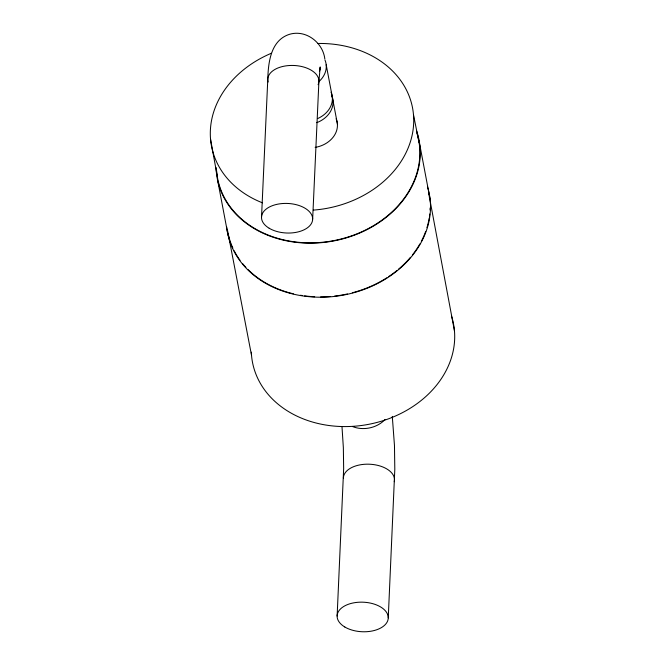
<?xml version="1.0" encoding="UTF-8"?>
<svg xmlns="http://www.w3.org/2000/svg" width="665" height="665" viewBox="0 0 665 665"><rect width="100%" height="100%" fill="white"/><g stroke="black" fill="none" stroke-linecap="round" stroke-linejoin="round"><path stroke-width="1" d="M337.13 616.031L343.655 468.634L343.348 447.545L342.01 427.005M261.528 217.297L267.787 79.318C268.228 62.435 270.73 39.925 289.89 34.198C306.174 29.584 322.891 42.585 324.819 58.886M312.65 219.159L318.917 81.188L320.206 66.932L319.566 70.457M388.252 617.893L394.81 469.29L394.47 445.508L392.292 416.381M319.449 71.313L320.081 68.611M413.489 114.829L419.141 142.942M227.422 229.832L251.511 355.201M419.773 144.729L430.022 198.76M326.191 64.754L337.537 124.571M217.837 181.354L228.087 235.385M429.382 196.981L454.469 330.962M210.531 139.068L217.172 175.801M331.062 92.186A25.578 20.681 -10.7 0 1 317.945 118.445M451.477 315.983A102.327 82.743 -10.7 0 1 367.338 424.578A102.327 82.743 -10.7 0 1 251.328 352.159M317.812 43.474A102.327 82.743 -10.7 0 1 413.697 122.285A102.327 82.743 -10.7 0 1 313.281 210.107M262.5 202.842A102.327 82.743 -10.7 0 1 210.423 129.434A102.327 82.743 -10.7 0 1 271.337 53.267M336.108 118.752A25.578 20.681 -10.7 0 1 315.152 147.397M428.875 194.03A102.327 82.743 -10.7 0 1 429.648 198.96M430.105 207.979A102.327 82.743 -10.7 0 1 430.039 209.99M429.74 214.014A102.327 82.743 -10.7 0 1 429.499 216.034M429.199 218.054A102.327 82.743 -10.7 0 1 426.938 227.713M425.708 231.395A102.327 82.743 -10.7 0 1 421.327 241.287M419.881 243.93A102.327 82.743 -10.7 0 1 412.45 254.894M410.471 257.313A102.327 82.743 -10.7 0 1 398.368 269.333M396.814 270.613A102.327 82.743 -10.7 0 1 388.56 276.665M386.831 277.795A102.327 82.743 -10.7 0 1 352.35 292.766M347.463 293.947A102.327 82.743 -10.7 0 1 334.595 296.091M330.596 296.482A102.327 82.743 -10.7 0 1 320.63 296.898M314.67 296.765A102.327 82.743 -10.7 0 1 304.603 295.859M302.533 295.568A102.327 82.743 -10.7 0 1 300.48 295.235M293.39 293.805A102.327 82.743 -10.7 0 1 247.954 269.491M245.9 267.38A102.327 82.743 -10.7 0 1 242.609 263.614M240.065 260.331A102.327 82.743 -10.7 0 1 234.163 250.763M232.841 248.028A102.327 82.743 -10.7 0 1 228.569 235.718M416.938 133.191A102.327 82.743 -10.7 0 1 333.365 240.697A102.327 82.743 -10.7 0 1 216.624 170.83M427.562 187.123A102.718 83.059 -10.7 0 1 344.894 294.811A102.718 83.059 -10.7 0 1 226.665 226.906M416.697 131.171A102.718 83.059 -10.7 0 1 332.633 241.154A102.718 83.059 -10.7 0 1 216.083 167.547M318.851 82.078A25.578 14.78 2.6 0 1 318.103 84.696M268.161 82.003A25.578 14.78 2.6 0 1 291.312 65.444A25.578 14.78 2.6 0 1 318.917 81.188M324.952 59.925A25.578 20.681 -10.7 0 1 319.25 81.305M331.719 95.644A25.578 20.681 -10.7 0 1 316.723 122.684M343.389 478.052A25.578 14.78 2.6 0 1 370.779 464.286A25.578 14.78 2.6 0 1 394.295 481.693M384.985 419.54A25.578 20.681 -10.7 0 1 352.591 426.564M269.175 228.245A25.578 14.78 2.6 0 0 311.843 222.675A25.578 14.78 2.6 0 0 280.248 203.764A25.578 14.78 2.6 0 0 269.175 228.245M344.778 626.979A25.578 14.78 2.6 0 0 387.446 621.409A25.578 14.78 2.6 0 0 355.841 602.507A25.578 14.78 2.6 0 0 344.778 626.979"/></g></svg>
